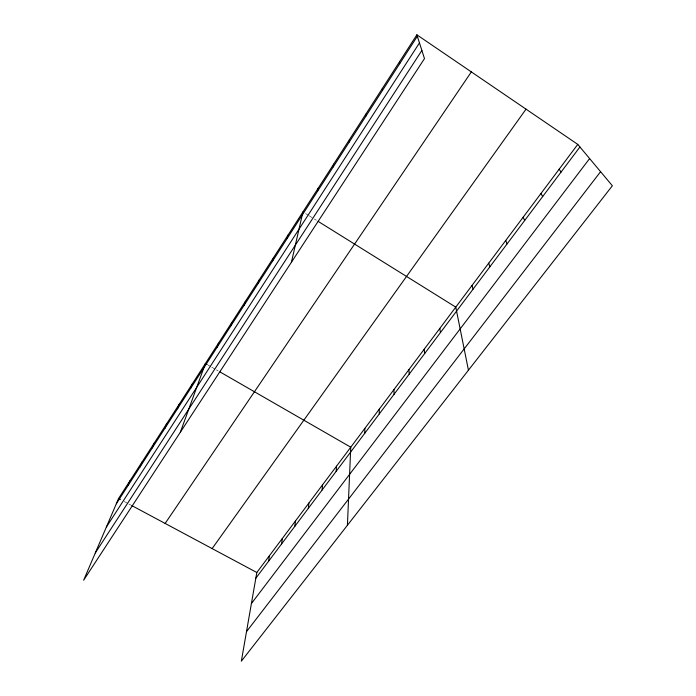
<?xml version="1.0" encoding="UTF-8"?>
<svg xmlns="http://www.w3.org/2000/svg" width="696" height="696" viewBox="0 0 696 696"><rect width="100%" height="100%" fill="white"/><g stroke="black" fill="none" stroke-linecap="round" stroke-linejoin="round"><path stroke-width="0.52" stroke-dasharray="3.48 2.61" d="M124.192 501.52L127.934 503.521M128.873 504.026L130.744 505.026M208.139 365.113L210.879 366.688M211.793 367.21L215.447 369.315M216.36 369.837L218.187 370.89M305.631 213.585L308.319 215.255M309.215 215.812L316.375 220.275"/><path stroke-width="1.04" d="M364.765 433.269L364.852 428.405M365.696 116.493L365.783 114.222M347.417 525.271L350.758 447.206L220.014 371.942M336.177 471.305L336.525 466.198M322.109 490.027L322.57 484.799M349.279 141.993L349.531 139.478M308.319 508.376L308.902 503.043M294.808 526.359L295.495 520.921M281.558 543.985L282.358 538.452M333.227 166.91L333.654 164.169M268.569 561.272L269.465 555.643M577.767 144.394L256.824 572.503L241.338 661.2L612.367 185.771L577.767 144.394L416.878 34.8L118.572 498.51L83.633 580.238L424.482 58.612L416.878 34.8M317.55 191.269L318.124 188.303M291.433 262.218L302.943 211.906M287.231 238.354L288.092 234.996M272.562 261.13L273.563 257.572M258.216 283.411L259.347 279.679M244.183 305.213L245.436 301.307M230.437 326.555L231.811 322.483M216.987 347.443L218.466 343.224M180.368 432.19L205.407 363.53L207.225 364.582M190.521 388.542L192.218 384.027M177.506 408.752L179.307 404.098M164.761 428.545L166.666 423.76M152.285 447.928L154.277 443.013M140.053 466.92L142.132 461.883M128.073 485.53L130.239 480.379M116.328 503.765L417.348 36.279M106.384 527.029L419.47 42.917M95.3 552.946L421.88 50.469M165.143 523.435L471.349 71.906M212.132 548.587L526.028 109.15M255.823 578.228L579.933 146.978M251.413 603.528L589.616 158.558M246.497 631.655L600.587 171.686M118.572 498.51L120.443 499.519M131.674 505.531L256.824 572.503M318.168 221.389L455.767 307.127L468.443 370.194M559.14 169.232L561.089 172.051M540.94 193.514L542.671 196.55M523.148 217.248L524.68 220.501M505.74 240.459L507.079 243.913M488.723 263.166L489.871 266.812M472.071 285.386L473.036 289.205M399.443 61.901L399.721 63.658M439.811 328.408L440.455 332.566M424.195 349.244L424.673 353.559M408.9 369.646L409.231 374.109M382.417 88.366L382.504 90.393M393.919 389.63L394.101 394.24M379.233 409.213L379.285 413.955"/></g></svg>
